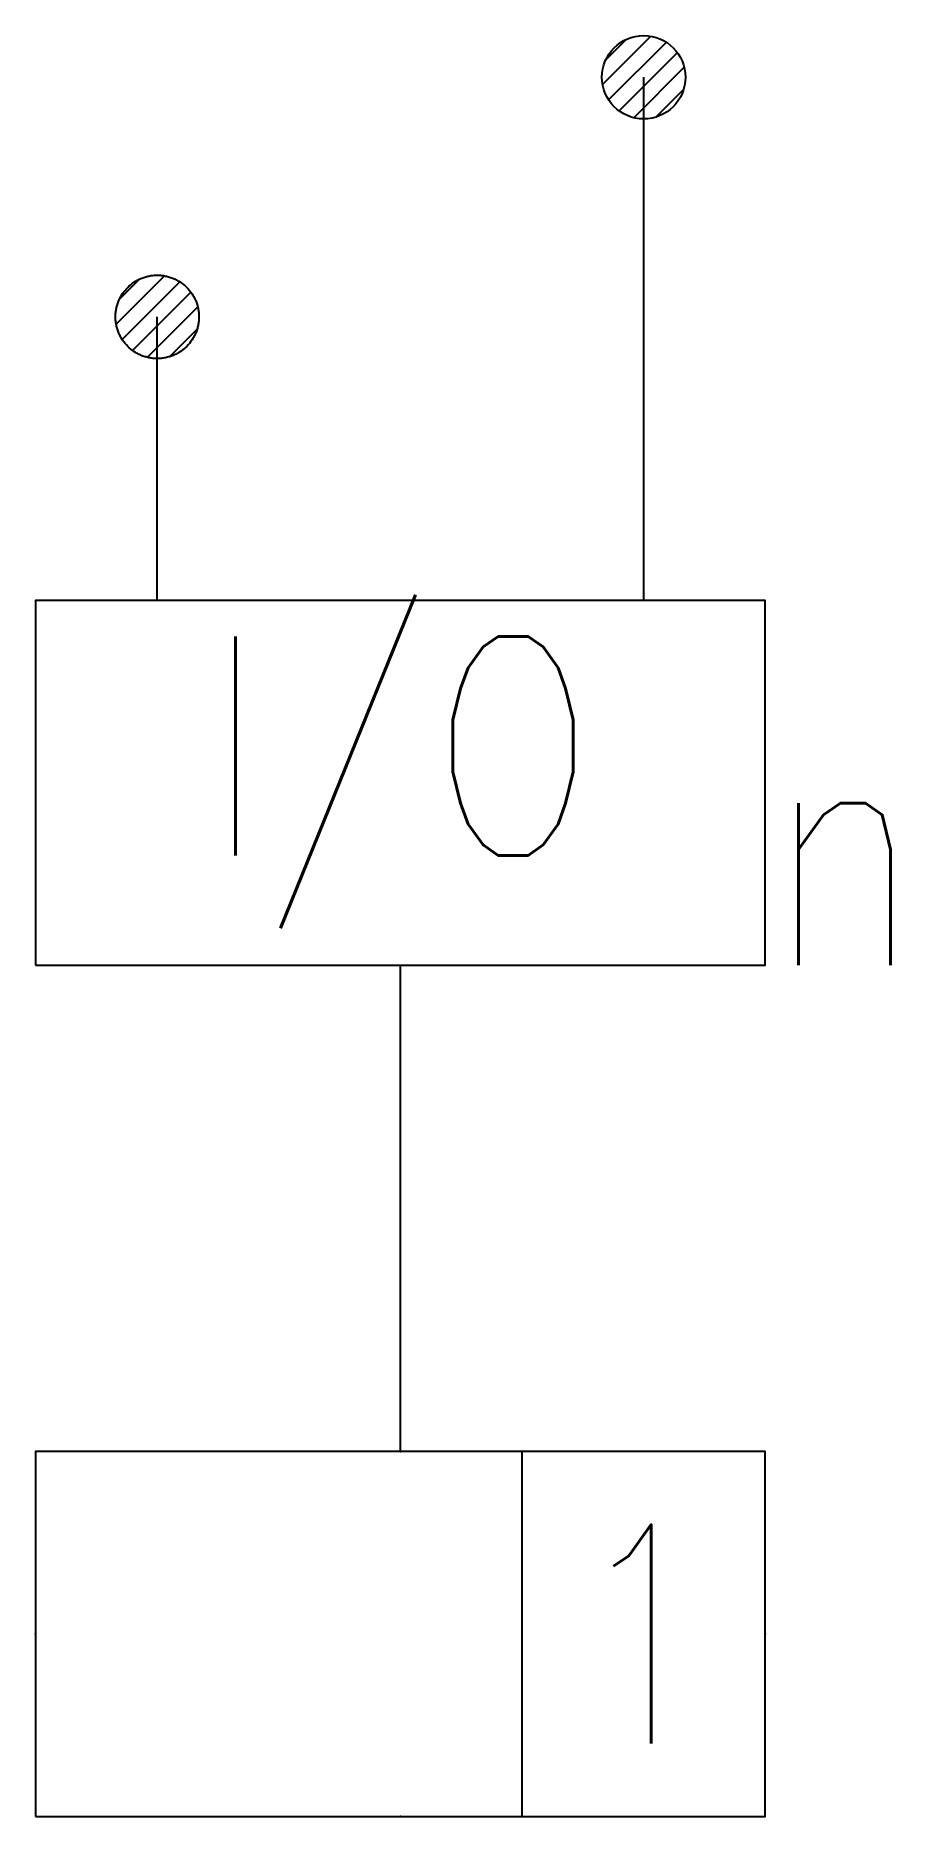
# Model space of a CAD drawing. Header units: millimetres. Extents: x 0 to 703, y 546 to 2010.
import ezdxf
from ezdxf.enums import TextEntityAlignment as Align

# ---------------------------------------------------------------- set-up
doc = ezdxf.new("R2010")
doc.units = ezdxf.units.MM
doc.header["$LTSCALE"] = 1000
doc.linetypes.add('DASH', pattern=[0.35, 0.25, -0.1])
doc.layers.add('E-EQUIP', color=4, linetype='Continuous')
doc.layers.add('E-SYST', color=7, linetype='Continuous')
doc.styles.add('E-TEXT', font='romans.shx', dxfattribs={"width": 0.8, "bigfont": 'hztxt.shx'})

# ---------------------------------------------------------------- blocks, each defined once
blk = doc.blocks.new('FA-输入输出模块')
blk.add_lwpolyline([(-3, 0), (3, 0), (3, 3), (-3, 3)], close=True)
at = {"color": 6, "insert": (0, 1.504), "char_height": 1.8, "width": 6, "attachment_point": 5, "line_spacing_factor": 0.6, "style": 'E-TEXT'}
blk.add_mtext('I/O', dxfattribs=at)
blk = doc.blocks.new('FA-28-非消防配电箱')
blk.add_line((1, 0), (1, 3))
blk.add_lwpolyline([(-3, 0), (3, 0), (3, 3), (-3, 3)], close=True)
for p in [(0, 3), (-3, 1.5), (3, 1.5), (0, 0)]:
    blk.add_point(p)
at = {"color": 6, "style": 'E-TEXT', "width": 0.8}
blk.add_attdef('N', text='', height=1.8, dxfattribs=at).set_placement((2, 1.5), align=Align.MIDDLE_CENTER)

msp = doc.modelspace()

# ---------------------------------------------------------------- hatches: boundary and pattern name
at = {"layer": 'E-SYST'}
h = msp.add_hatch(dxfattribs=at)
h.set_pattern_fill('ANSI31', color=11, scale=100, style=0)
h.set_pattern_definition([(45, (-380952.82, -218635.108), (-8.83883476, 8.83883476), [])])
h.paths.add_polyline_path([(534.3, 1976.1, 1), (465.7, 1976.1, 1)])
at = {"layer": 'E-SYST', "linetype": 'DASH'}
h = msp.add_hatch(dxfattribs=at)
h.set_pattern_fill('ANSI31', color=2, scale=100, style=0)
h.set_pattern_definition([(45, (-381352.82, -218832.163), (-8.83883476, 8.83883476), [])])
h.paths.add_polyline_path([(134.3, 1779, 1), (65.7, 1779, 1)])

# ---------------------------------------------------------------- linework, layer by layer
at = {"layer": 'E-SYST', "color": 11}
for p, q in [((500, 1545.7), (500, 1976.1)), ((300, 845.7), (300, 1245.7))]:
    msp.add_line(p, q, dxfattribs=at)
at = {"layer": 'E-SYST', "color": 2, "linetype": 'DASH'}
msp.add_line((100, 1545.7), (100, 1779), dxfattribs=at)
at = {"layer": 'E-SYST', "color": 11}
msp.add_circle((500, 1976.1), 34.3, dxfattribs=at)
at = {"layer": 'E-SYST', "color": 2, "linetype": 'DASH'}
msp.add_circle((100, 1779), 34.3, dxfattribs=at)

# ---------------------------------------------------------------- block references
at = {"layer": 'E-EQUIP', "xscale": 100, "yscale": 100, "zscale": 100}
msp.add_blockref('FA-输入输出模块', (300, 1245.7), dxfattribs=at)
msp.add_blockref('FA-28-非消防配电箱', (300, 545.7), dxfattribs=at).add_auto_attribs({'N': '1'})

# ---------------------------------------------------------------- texts
at = {"layer": 'E-SYST', "color": 6, "style": 'E-TEXT', "width": 0.8}
msp.add_text('n', height=200, rotation=0, dxfattribs=at).set_placement((600, 1245.7))

doc.saveas('drawing.dxf')
